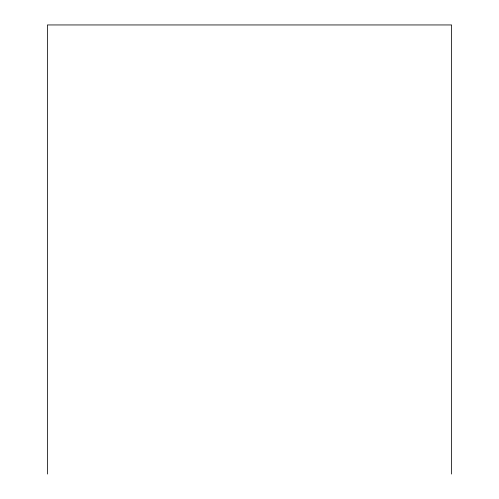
<?xml version="1.0" encoding="UTF-8"?>
<svg xmlns="http://www.w3.org/2000/svg" width="499" height="499" viewBox="0 0 499 499"><rect width="100%" height="100%" fill="white"/><g stroke="black" fill="none" stroke-linecap="round" stroke-linejoin="round"><path stroke-width="0.75" d="M451.595 474.05L451.595 24.95L47.405 24.95L47.405 474.05"/></g></svg>
